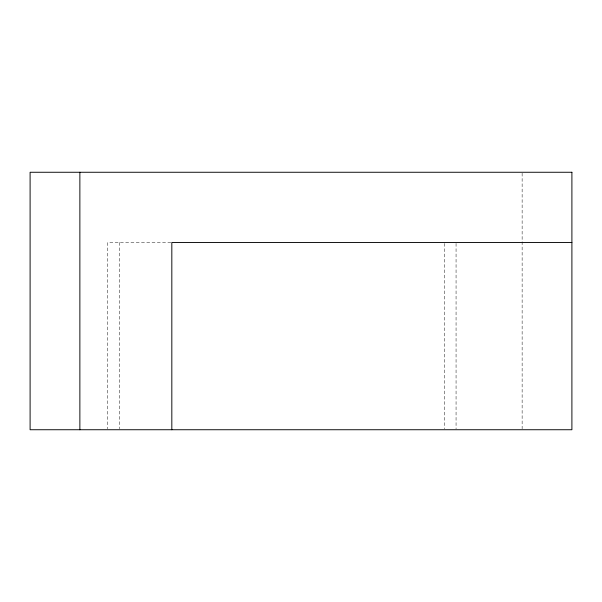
<?xml version="1.0" encoding="UTF-8"?>
<svg xmlns="http://www.w3.org/2000/svg" width="602" height="602" viewBox="0 0 602 602"><rect width="100%" height="100%" fill="white"/><g stroke="black" fill="none" stroke-linecap="round" stroke-linejoin="round"><path stroke-width="0.45" stroke-dasharray="3.01 2.26" d="M170.825 242.486L107.698 242.486L107.698 428.797M522.13 173.203L522.13 428.797M456.06 243.419L456.06 428.797M444.532 243.419L444.532 428.797M119.226 242.486L119.226 428.797"/><path stroke-width="0.9" d="M571.892 242.486L171.826 242.486L171.826 429.738M79.87 172.262L79.87 429.738M571.9 172.262L30.1 172.262L30.1 429.738L571.9 429.738L571.9 172.262"/></g></svg>
